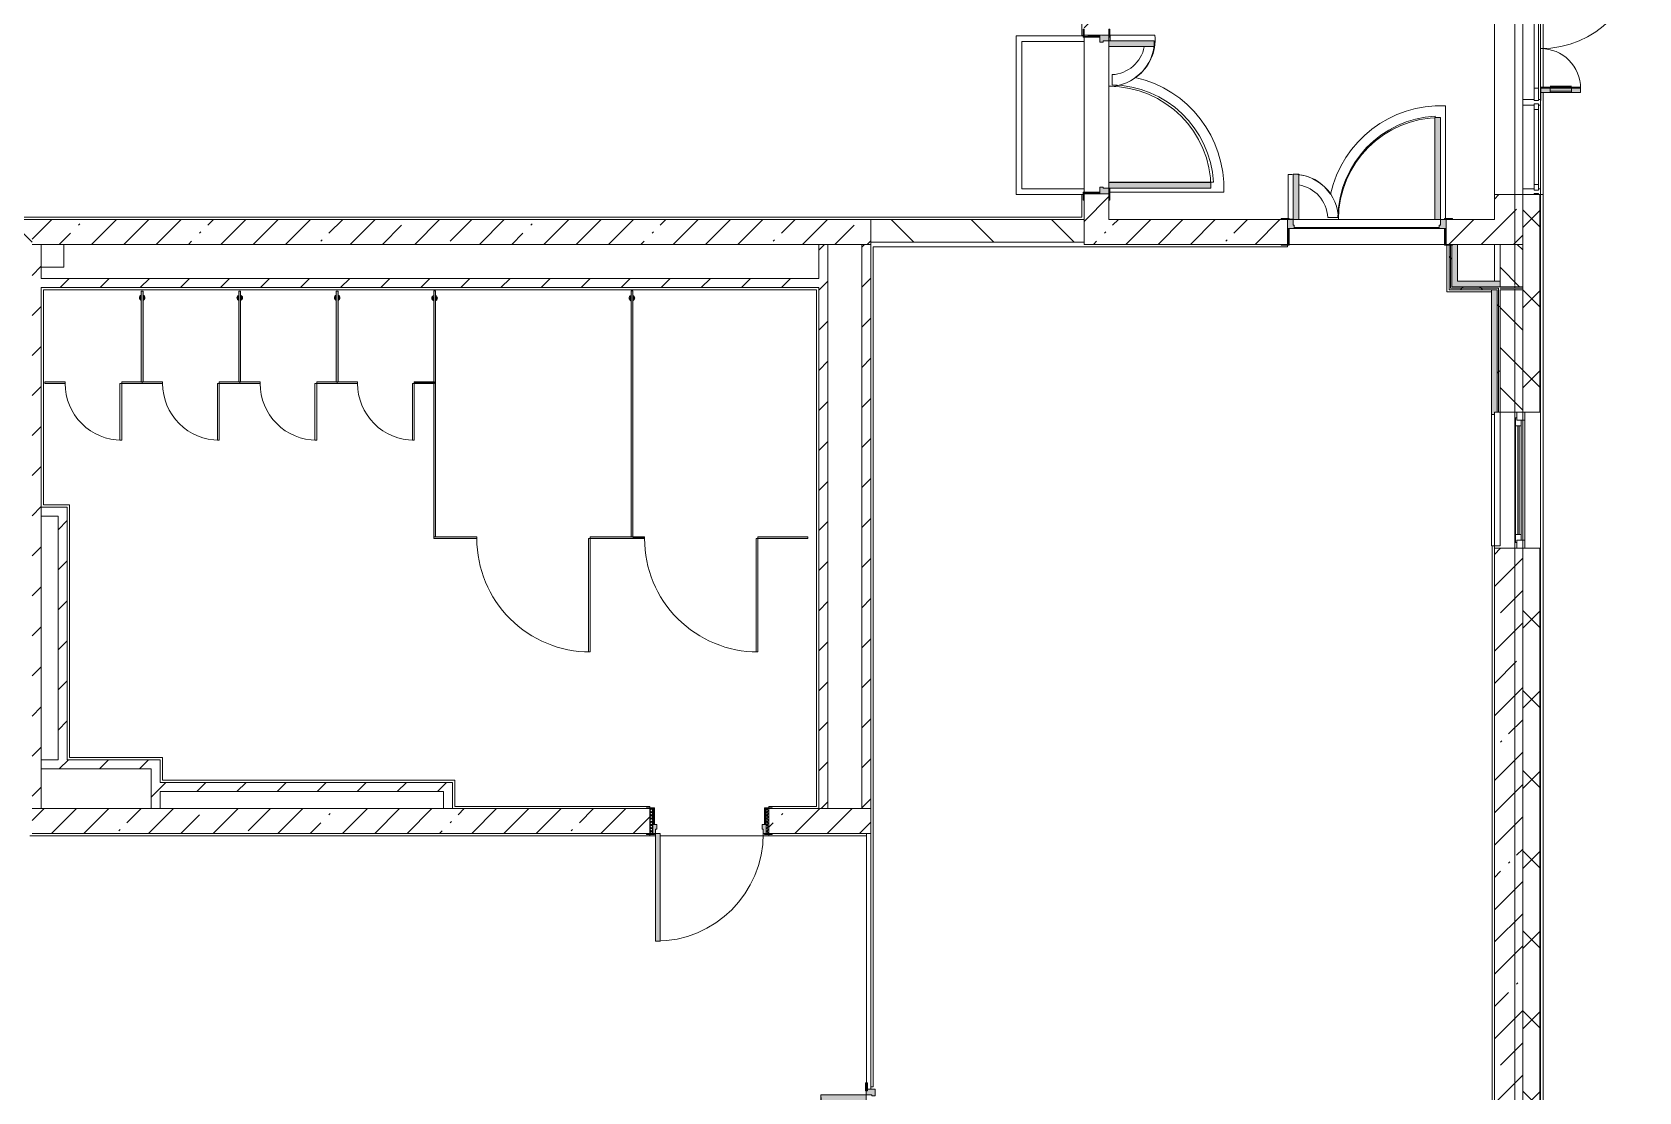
# Model space of a CAD drawing. Header units: millimetres. Extents: x 1311 to 195818, y -8553 to 29000.
# Drawn here: x 180738 to 194913, y 2900 to 12254 of the extents above; entities that cross this region are included whole.
import ezdxf

# ---------------------------------------------------------------- set-up
doc = ezdxf.new("R2010")
doc.units = ezdxf.units.MM
doc.linetypes.add('Осевая', pattern=[31.75, 6.35, -4.7625, 15.875, -4.7625])
for name, color, linetype, lineweight, true_color in [('A-DETL-GENF-4', 7, 'Continuous', 5, 0xaaaaaa), ('A-DETL-GENF-5', 7, 'Continuous', 5, 0xe2e2e2), ('A-DOOR-1', 7, 'Continuous', 5, 0xaaaaaa), ('A-DOOR-2', 7, 'Continuous', 5, 0xe2e2e2), ('A-DOOR-FRAM-1', 7, 'Continuous', 5, 0xe2e2e2), ('A-DOOR-FRAM-2', 7, 'Continuous', 5, 0xaaaaaa), ('A-FLOR-1', 7, 'Continuous', 5, 0xaaaaaa), ('A-GENM-1', 7, 'Continuous', 5, 0xe2ddcd), ('I-WALL-3', 7, 'Continuous', 9, 0xe7e7e7)]:
    doc.layers.add(name, color=color, linetype=linetype, lineweight=lineweight, true_color=true_color)
for name, color, linetype, lineweight in [('A-DOOR', 7, 'Continuous', 5), ('A-GENM', 7, 'Continuous', 5), ('A-GLAZ-2', 7, 'Continuous', 5), ('A-GLAZ-CWMG-2', 7, 'Continuous', 5), ('A-WALL', 7, 'Continuous', 9), ('A-WALL-3', 7, 'Continuous', 5), ('I-WALL-4', 7, 'Continuous', 5), ('Оси', 7, 'Continuous', 9), ('Оси-2', 7, 'Осевая', 9)]:
    doc.layers.add(name, color=color, linetype=linetype, lineweight=lineweight)
pattern_1 = [(45, (68808.4, 0), (-285.1231, 285.1231), []), (45, (69093.5, 0), (-285.1231, 285.1231), [504.031, -100.806, 16.764, -84.042])]
pattern_2 = [(45, (68808.4, 0), (-176.7767, 176.7767), [])]
pattern_3 = [(45, (68808.4, 0), (-530.33, 530.33), []), (135, (68808.4, 0), (-530.33, -530.33), [])]

# ---------------------------------------------------------------- blocks, each defined once
blk = doc.blocks.new('110_Дверь_СКБ_2Ст - Д-5_п_ Из игровой в коридор-32679362-1_11_1_птичка')
at = {"layer": 'A-DOOR-2'}
for points in [[(616, 110), (662, 110), (662, 1010), (612, 1010), (612, 110)], [(-638, 110), (-588, 110), (-591, 510), (-638, 506), (-638, 112)], [(712, -110), (712, 30), (698, 28), (698, -110)]]:
    blk.add_hatch(color=256, dxfattribs=at).paths.add_polyline_path(points)
h = blk.add_hatch(color=256, dxfattribs=at)
h.paths.add_polyline_path([(-672, 30), (-628, 30), (-628, 60), (-638, 60), (-638, 110), (-688, 110), (-688, 30)])
h.paths.add_polyline_path([(712, 30), (712, 110), (662, 109), (662, 60), (652, 60), (652, 30), (706, 30)])
at = {"layer": 'A-DOOR-FRAM-1'}
for points in [[(-681, 110), (-672, 112), (-672, 118), (-742, 118), (-742, 110), (-688, 110)], [(-672, -110), (-672, 30), (-688, 30), (-688, -110)], [(768, 110), (768, 118), (698, 118), (698, 110), (718, 110)], [(-688, -118), (-672, -118), (-672, -110), (-742, -110), (-742, -118)], [(718, -118), (768, -118), (763, -110), (698, -110), (698, -118), (712, -118)]]:
    blk.add_hatch(color=256, dxfattribs=at).paths.add_polyline_path(points)
at = {"layer": 'A-DOOR-1'}
for p, q in [((662, 1010), (612, 1010)), ((612, 1010), (612, 110)), ((662, 110), (662, 1010)), ((-638, 510), (-638, 110)), ((-588, 510), (-638, 510)), ((-588, 110), (-588, 510)), ((-638, 110), (-588, 110)), ((612, 110), (662, 110))]:
    blk.add_line(p, q, dxfattribs=at)
for centre, radius, start, end in [((662, 110), 900, 90, 180), ((-638, 110), 400, 360, 90)]:
    blk.add_arc(centre, radius, start, end, dxfattribs=at)
at = {"layer": 'A-DOOR-FRAM-2'}
for p, q in [((-672, 118), (-742, 118)), ((-742, 118), (-742, 110)), ((-742, 110), (-672, 110)), ((-638, 110), (-688, 110)), ((-688, 110), (-688, 30)), ((-688, 30), (-628, 30)), ((-672, 30), (-688, 30)), ((-688, 30), (-688, -110)), ((-672, 110), (-672, 118)), ((-672, -110), (-672, 30)), ((-638, 60), (-638, 110)), ((-628, 60), (-638, 60)), ((-628, 30), (-628, 60)), ((662, 60), (652, 60)), ((652, 60), (652, 30)), ((652, 30), (712, 30)), ((662, 110), (662, 60)), ((712, 110), (662, 110)), ((768, 118), (698, 118)), ((698, 118), (698, 110)), ((698, 110), (768, 110)), ((712, 30), (698, 30)), ((698, 30), (698, -110)), ((712, 30), (712, 110)), ((712, -110), (712, 30)), ((768, 110), (768, 118)), ((-672, -110), (-742, -110)), ((-742, -110), (-742, -118)), ((-742, -118), (-672, -118)), ((-688, -110), (-672, -110)), ((-672, -118), (-672, -110)), ((698, -110), (712, -110)), ((768, -110), (698, -110)), ((698, -110), (698, -118)), ((698, -118), (768, -118)), ((768, -118), (768, -110))]:
    blk.add_line(p, q, dxfattribs=at)
blk = doc.blocks.new('110_Дверь_СКБ_2Ст - Д-1_л_Лестничная клетка EIS60 2-V126-1_11_1_птичка')
at = {"layer": 'A-DOOR-2'}
for points in [[(662, 475), (662, 1010), (612, 1010), (612, 110), (662, 110), (662, 412)], [(-588, 120), (-588, 510), (-638, 510), (-638, 110), (-588, 110)], [(712, 30), (697, 30), (697, -110), (712, -110), (712, -52)]]:
    blk.add_hatch(color=256, dxfattribs=at).paths.add_polyline_path(points)
h = blk.add_hatch(color=256, dxfattribs=at)
h.paths.add_polyline_path([(712, 30), (712, 110), (662, 110), (662, 60), (652, 60), (652, 30), (697, 30)])
h.paths.add_polyline_path([(-628, 60), (-638, 60), (-638, 110), (-688, 110), (-682, 30), (-628, 30)])
at = {"layer": 'A-DOOR-FRAM-1'}
for points in [[(-673, 118), (-743, 118), (-743, 110), (-673, 113)], [(-673, 30), (-688, 30), (-682, -110), (-673, -110)], [(767, 117), (767, 118), (697, 117), (698, 110), (767, 110)], [(-673, -118), (-673, -110), (-743, -110), (-743, -118), (-682, -118)], [(767, -110), (697, -110), (697, -118), (767, -118)]]:
    blk.add_hatch(color=256, dxfattribs=at).paths.add_polyline_path(points)
at = {"layer": 'A-DOOR-1'}
for p, q in [((662, 1010), (612, 1010)), ((612, 1010), (612, 110)), ((662, 110), (662, 1010)), ((-638, 510), (-638, 110)), ((-588, 510), (-638, 510)), ((-588, 110), (-588, 510)), ((-638, 110), (-588, 110)), ((612, 110), (662, 110))]:
    blk.add_line(p, q, dxfattribs=at)
for centre, radius, start, end in [((662, 110), 900, 90, 180), ((-638, 110), 400, 360, 90)]:
    blk.add_arc(centre, radius, start, end, dxfattribs=at)
at = {"layer": 'A-DOOR-FRAM-2'}
for p, q in [((-673, 118), (-743, 118)), ((-743, 118), (-743, 110)), ((-743, 110), (-673, 110)), ((-638, 110), (-688, 110)), ((-688, 110), (-688, 30)), ((-688, 30), (-628, 30)), ((-673, 30), (-688, 30)), ((-688, 30), (-688, -110)), ((-673, 110), (-673, 118)), ((-673, -110), (-673, 30)), ((-638, 60), (-638, 110)), ((-628, 60), (-638, 60)), ((-628, 30), (-628, 60)), ((662, 60), (652, 60)), ((652, 60), (652, 30)), ((652, 30), (712, 30)), ((662, 110), (662, 60)), ((712, 110), (662, 110)), ((767, 118), (697, 118)), ((697, 118), (697, 110)), ((697, 110), (767, 110)), ((712, 30), (697, 30)), ((697, 30), (697, -110)), ((712, 30), (712, 110)), ((712, -110), (712, 30)), ((767, 110), (767, 118)), ((-673, -110), (-743, -110)), ((-743, -110), (-743, -118)), ((-743, -118), (-673, -118)), ((-688, -110), (-673, -110)), ((-673, -118), (-673, -110)), ((697, -110), (712, -110)), ((767, -110), (697, -110)), ((697, -110), (697, -118)), ((697, -118), (767, -118)), ((767, -118), (767, -110))]:
    blk.add_line(p, q, dxfattribs=at)
blk = doc.blocks.new('120_Окно_СКБ_1Ст - 120_Окно_СКБ_1Ст 1200х2500_h_ с форточкой 3-24161067-1_11_1_птичка')
at = {"layer": 'A-GLAZ-2'}
for p, q in [((-600, -127), (-600, -57)), ((-600, -57), (-530, -57)), ((600, -57), (-600, -57)), ((-530, -127), (-600, -127)), ((-600, -127), (-550, -127)), ((-530, -127), (-550, -127)), ((-550, -127), (-550, -137)), ((-550, -137), (550, -137)), ((550, -137), (-550, -137)), ((-530, -57), (-530, -127)), ((530, -87), (-530, -87)), ((-530, -87), (-530, -127)), ((-480, -137), (-480, -87)), ((-480, -107), (480, -107)), ((480, -117), (-480, -117)), ((480, -137), (480, -87)), ((530, -127), (530, -57)), ((530, -57), (600, -57)), ((530, -127), (530, -87)), ((600, -127), (530, -127)), ((550, -127), (530, -127)), ((550, -127), (600, -127)), ((550, -137), (550, -127)), ((600, -57), (600, -127))]:
    blk.add_line(p, q, dxfattribs=at)
blk = doc.blocks.new('PNS_Панель прямоугольная - Нр_Стекло - 40мм-24160822-1_11_1_птичка')
at = {"layer": 'A-GLAZ-2'}
for p, q in [((-380, 0), (-380, 40)), ((-380, 40), (-330, 40)), ((-330, 40), (330, 40)), ((-330, 40), (-330, 0)), ((380, 40), (330, 40)), ((330, 40), (330, 0)), ((380, 0), (380, 40)), ((-330, 0), (-380, 0)), ((-330, 0), (330, 0)), ((330, 0), (380, 0))]:
    blk.add_line(p, q, dxfattribs=at)
blk = doc.blocks.new('Прямоугольный импост - Импост структурный с накладкой - 160мм-23689442-1_11_1_птичка')
at = {"layer": 'A-GLAZ-CWMG-2'}
for p, q in [((125081, 11610), (125081, 10870)), ((125238, 11610), (125238, 10870))]:
    blk.add_line(p, q, dxfattribs=at)
blk = doc.blocks.new('Дверь_Витражная_СКБ_2Ст - ВН-6-31912847-1_11_1_птичка')
at = {"layer": 'A-DETL-GENF-5'}
for points in [[(-643, -39), (-643, -370), (-598, -370), (-598, -20), (-643, -20)], [(562, -20), (562, -884), (607, -884), (607, -20)], [(607, -17), (607, -20), (705, -17)]]:
    blk.add_hatch(color=256, dxfattribs=at).paths.add_polyline_path(points)
at = {"layer": 'A-DETL-GENF-4'}
for p, q in [((-607, -20), (-715, -20)), ((-715, -20), (-607, -20)), ((-598, -20), (-643, -20)), ((-643, -370), (-643, -20)), ((-598, -20), (-643, -20)), ((-643, -20), (-643, -370)), ((-643, -100), (-598, -100)), ((-633, -290), (-633, -100)), ((-598, -370), (-598, -20)), ((-598, -370), (-598, -20)), ((-589, -290), (-589, -100)), ((553, -804), (553, -100)), ((562, -20), (607, -20)), ((562, -884), (562, -20)), ((562, -20), (562, -884)), ((607, -20), (562, -20)), ((607, -100), (562, -100)), ((597, -804), (597, -100)), ((607, -884), (607, -20)), ((607, -884), (607, -20)), ((607, -20), (715, -20)), ((607, -20), (715, -20)), ((-643, -290), (-598, -290)), ((-643, -370), (-598, -370)), ((-643, -370), (-598, -370)), ((607, -804), (562, -804)), ((607, -884), (562, -884)), ((562, -884), (607, -884))]:
    blk.add_line(p, q, dxfattribs=at)
at = {"layer": 'A-DOOR-1'}
for p, q in [((-715, 40), (-607, 40)), ((-715, 0), (-715, 40)), ((-607, 40), (-607, 0)), ((607, 40), (715, 40)), ((607, 0), (607, 40)), ((715, 40), (715, 0)), ((-607, 0), (-715, 0)), ((-607, -370), (-607, -20)), ((715, 0), (607, 0)), ((607, -884), (607, -20))]:
    blk.add_line(p, q, dxfattribs=at)
for centre, radius, start, end in [((-607, -20), 350, 270, 0), ((607, -20), 864, 180, 270)]:
    blk.add_arc(centre, radius, start, end, dxfattribs=at)
blk = doc.blocks.new('Прямоугольный импост - Импост структурный с накладкой - 160мм-23689444-1_11_1_птичка')
at = {"layer": 'A-GLAZ-CWMG-2'}
for p, q in [((125081, 13070), (125081, 11660)), ((125238, 13070), (125238, 11660)), ((125181, 12972), (125181, 11758)), ((125221, 12972), (125221, 11758))]:
    blk.add_line(p, q, dxfattribs=at)
blk = doc.blocks.new('Прямоугольный импост - Импост структурный с накладкой - 160мм-22960522-1_11_1_птичка')
at = {"layer": 'A-GLAZ-CWMG-2'}
for p, q in [((-25, 0), (-25, 17)), ((-25, 17), (25, 17)), ((25, 17), (25, 0)), ((-25, -140), (-25, -40)), ((25, -140), (-25, -140)), ((25, -40), (25, -140))]:
    blk.add_line(p, q, dxfattribs=at)
blk = doc.blocks.new('Прямоугольный импост - Импост структурный с накладкой - 160мм-18691766-1_11_1_птичка')
at = {"layer": 'A-GLAZ-CWMG-2'}
for p, q in [((0, 17), (-50, 17)), ((-50, 17), (-50, 0)), ((-10, -40), (-10, 0)), ((-10, 0), (0, 0)), ((0, 0), (0, 17)), ((-50, -40), (-50, -140)), ((-50, -140), (0, -140)), ((0, -40), (-10, -40)), ((0, -140), (0, -40))]:
    blk.add_line(p, q, dxfattribs=at)
blk = doc.blocks.new('110_Дверь_СКБ_2Ст - Д-5_п__в составе перегородки _не входит в спец__-32680960-1_11_1_птичка')
at = {"layer": 'A-DOOR-2'}
for points in [[(-638, 0), (-588, 0), (-588, 901), (-638, 901), (-638, 40)], [(612, 0), (662, 0), (662, 401), (612, 401), (612, 40)]]:
    blk.add_hatch(color=256, dxfattribs=at).paths.add_polyline_path(points)
h = blk.add_hatch(color=256, dxfattribs=at)
h.paths.add_polyline_path([(-688, 0), (-688, -79), (-628, -79), (-628, -49), (-638, -49), (-638, 0)])
h.paths.add_polyline_path([(652, -79), (712, -79), (712, 0), (662, 0), (662, -49), (652, -49)])
at = {"layer": 'A-DOOR-FRAM-1'}
for points in [[(-743, 3), (-743, 0), (-672, 0), (-672, 8), (-743, 8)], [(698, 0), (768, 0), (768, 8), (698, 8)], [(-743, -9), (-688, -9), (-688, -1), (-743, -1)], [(712, -9), (768, -9), (768, -1), (712, -1)]]:
    blk.add_hatch(color=256, dxfattribs=at).paths.add_polyline_path(points)
at = {"layer": 'A-DOOR-1'}
for p, q in [((-638, 901), (-638, 0)), ((-588, 901), (-638, 901)), ((-588, 0), (-588, 901)), ((662, 401), (612, 401)), ((612, 401), (612, 0)), ((662, 0), (662, 401)), ((-638, 0), (-588, 0)), ((612, 0), (662, 0))]:
    blk.add_line(p, q, dxfattribs=at)
for centre, radius, start, end in [((-638, 0), 900, 0, 90), ((662, 0), 400, 90, 180)]:
    blk.add_arc(centre, radius, start, end, dxfattribs=at)
at = {"layer": 'A-DOOR-FRAM-2'}
for p, q in [((-672, 8), (-743, 8)), ((-743, 8), (-743, 0)), ((-743, 0), (-672, 0)), ((-638, 0), (-688, 0)), ((-688, 0), (-688, -79)), ((-672, 0), (-688, 0)), ((-688, 0), (-688, -1)), ((-672, 0), (-672, 8)), ((-672, -1), (-672, 0)), ((-638, -49), (-638, 0)), ((662, 0), (662, -49)), ((712, 0), (662, 0)), ((768, 8), (698, 8)), ((698, 8), (698, 0)), ((712, 0), (698, 0)), ((698, 0), (698, -1)), ((698, 0), (768, 0)), ((712, -79), (712, 0)), ((712, -1), (712, 0)), ((768, 0), (768, 8)), ((-672, -1), (-743, -1)), ((-743, -1), (-743, -9)), ((-743, -9), (-672, -9)), ((-688, -79), (-628, -79)), ((-688, -1), (-672, -1)), ((-672, -9), (-672, -1)), ((-628, -49), (-638, -49)), ((-628, -79), (-628, -49)), ((662, -49), (652, -49)), ((652, -49), (652, -79)), ((652, -79), (712, -79)), ((698, -1), (712, -1)), ((768, -1), (698, -1)), ((698, -1), (698, -9)), ((698, -9), (768, -9)), ((768, -9), (768, -1))]:
    blk.add_line(p, q, dxfattribs=at)
blk = doc.blocks.new('110_Дверь_СКБ_1Ст_Внутренняя1 - Д-7а_л__950x2100h_Туалет-V188-1_11_1_птичка')
at = {"layer": 'A-DOOR-1'}
h = blk.add_hatch(dxfattribs=at)
h.set_pattern_fill('FP_127', color=256, style=0, pattern_type=2)
h.set_pattern_definition([(135, (1776.41, 174.685), (-14.14214, -14.14214), []), (225, (1776.41, 174.685), (14.14214, -14.14214), [])])
h.paths.add_polyline_path([(537.5, 110), (512.5, 110), (512.5, -110), (537.5, -110)])
at = {"layer": 'A-DOOR-2'}
h = blk.add_hatch(color=256, dxfattribs=at)
h.paths.add_polyline_path([(487.5, 110), (487.5, 70), (477.5, 70), (477.5, 30), (512.5, 30), (512.5, 110), (497.5, 110)])
h.paths.add_polyline_path([(-472.5, 110), (-487.5, 110), (-483, 30), (-452.5, 30.3), (-452.5, 70), (-462.5, 70), (-462.5, 110)])
at = {"layer": 'A-DOOR-FRAM-1'}
for points in [[(447.5, 1060), (447.5, 110), (487.5, 112), (487.5, 1060)], [(-512.5, 118), (-542.5, 118), (-542.5, 110), (-472.5, 110), (-472.5, 118), (-492.5, 118)], [(-483, 30), (-487.5, 30), (-487.5, -110), (-472.5, -110), (-472.5, 30)], [(567.5, 118), (497.5, 118), (497.5, 110), (567.5, 110)], [(497.5, 30), (497.5, -110), (512.5, -110), (512.5, 30)], [(-472.5, -110), (-542.5, -110), (-542.5, -118), (-472.5, -118)], [(567.5, -110), (497.5, -110), (497.5, -118), (567.5, -118)]]:
    blk.add_hatch(color=256, dxfattribs=at).paths.add_polyline_path(points)
at = {"layer": 'A-DOOR-FRAM-2'}
h = blk.add_hatch(dxfattribs=at)
h.set_pattern_fill('FP_128', color=256, style=0, pattern_type=2)
h.set_pattern_definition([(45, (-346.384, 174.685), (-14.1421, 14.1421), []), (135, (-346.384, 174.685), (-14.1421, -14.1421), [])])
h.paths.add_polyline_path([(-512.5, 110), (-512.5, -110), (-487.5, -110), (-487.5, 110)])
at = {"layer": 'A-DOOR-1'}
for p, q in [((487.5, 1060), (447.5, 1060)), ((447.5, 1060), (447.5, 110)), ((487.5, 110), (487.5, 1060)), ((447.5, 110), (487.5, 110))]:
    blk.add_line(p, q, dxfattribs=at)
blk.add_arc((487.5, 110), 950, 90, 180, dxfattribs=at)
at = {"layer": 'A-DOOR-FRAM-2'}
for p, q in [((-472.5, 118), (-542.5, 118)), ((-542.5, 118), (-542.5, 110)), ((-542.5, 110), (-472.5, 110)), ((-487.5, 110), (-512.5, 110)), ((-512.5, 110), (-512.5, -110)), ((-462.5, 110), (-487.5, 110)), ((-487.5, 110), (-487.5, 30)), ((-487.5, -110), (-487.5, 110)), ((-472.5, 110), (-487.5, 110)), ((-487.5, 110), (-487.5, 109)), ((-487.5, 109), (-472.5, 109)), ((-487.5, 30), (-452.5, 30)), ((-472.5, 30), (-487.5, 30)), ((-487.5, 30), (-487.5, -110)), ((-472.5, 110), (-472.5, 118)), ((-472.5, 109), (-472.5, 110)), ((-472.5, -110), (-472.5, 30)), ((-462.5, 70), (-462.5, 110)), ((-452.5, 70), (-462.5, 70)), ((-452.5, 30), (-452.5, 70)), ((487.5, 70), (477.5, 70)), ((477.5, 70), (477.5, 30)), ((477.5, 30), (512.5, 30)), ((487.5, 110), (487.5, 70)), ((512.5, 110), (487.5, 110)), ((567.5, 118), (497.5, 118)), ((497.5, 118), (497.5, 110)), ((512.5, 110), (497.5, 110)), ((497.5, 110), (497.5, 109)), ((497.5, 110), (567.5, 110)), ((497.5, 109), (512.5, 109)), ((512.5, 30), (497.5, 30)), ((497.5, 30), (497.5, -110)), ((512.5, 30), (512.5, 110)), ((537.5, 110), (512.5, 110)), ((512.5, 110), (512.5, -110)), ((512.5, 109), (512.5, 110)), ((512.5, -110), (512.5, 30)), ((537.5, -110), (537.5, 110)), ((567.5, 110), (567.5, 118)), ((-472.5, -110), (-542.5, -110)), ((-542.5, -110), (-542.5, -118)), ((-542.5, -118), (-472.5, -118)), ((-512.5, -110), (-487.5, -110)), ((-487.5, -110), (-472.5, -110)), ((-472.5, -118), (-472.5, -110)), ((497.5, -110), (512.5, -110)), ((567.5, -110), (497.5, -110)), ((497.5, -110), (497.5, -118)), ((497.5, -118), (567.5, -118)), ((512.5, -110), (537.5, -110)), ((567.5, -118), (567.5, -110))]:
    blk.add_line(p, q, dxfattribs=at)
blk = doc.blocks.new('131_Сантехническая перегородка_Дверь 5 - СД-1-30835617-1_11_1_птичка')
at = {"layer": 'A-GENM-1'}
for points in [[(250, 8), (70, 8), (70, -8), (250, -8)], [(839, 8), (750, 8), (750, -8), (930, -8), (930, 8)]]:
    blk.add_hatch(color=256, dxfattribs=at).paths.add_polyline_path(points)
at = {"layer": 'A-DOOR'}
for p, q in [((266, 508), (250, 508)), ((250, 8), (250, 508)), ((266, 8), (266, 508)), ((266, 8), (250, 8))]:
    blk.add_line(p, q, dxfattribs=at)
blk.add_arc((250, 8), 500, 360, 90, dxfattribs=at)
at = {"layer": 'A-GENM'}
for p, q in [((250, 8), (70, 8)), ((70, 8), (70, -8)), ((250, -8), (250, 8)), ((930, 8), (750, 8)), ((750, 8), (750, -8)), ((930, -8), (930, 8)), ((70, -8), (250, -8)), ((750, -8), (930, -8))]:
    blk.add_line(p, q, dxfattribs=at)
blk = doc.blocks.new('131_Сантехническая перегородка_Дверь 5 - СД-1-V189-1_11_1_птичка')
at = {"layer": 'A-GENM-1'}
for points in [[(250, 8), (78, 8), (78, -8), (250, -8)], [(922, 8), (750, 8), (750, -8), (930, -8), (930, 8)]]:
    blk.add_hatch(color=256, dxfattribs=at).paths.add_polyline_path(points)
at = {"layer": 'A-DOOR'}
for p, q in [((266, 508), (250, 508)), ((250, 8), (250, 508)), ((266, 8), (266, 508)), ((266, 8), (250, 8))]:
    blk.add_line(p, q, dxfattribs=at)
blk.add_arc((250, 8), 500, 360, 90, dxfattribs=at)
at = {"layer": 'A-GENM'}
for p, q in [((250, 8), (70, 8)), ((70, 8), (70, -8)), ((250, -8), (250, 8)), ((930, 8), (750, 8)), ((750, 8), (750, -8)), ((930, -8), (930, 8)), ((70, -8), (250, -8)), ((750, -8), (930, -8))]:
    blk.add_line(p, q, dxfattribs=at)
blk = doc.blocks.new('131_Сантехническая перегородка 6 - СП-1-30839354-1_11_1_птичка')
at = {"layer": 'A-GENM-1'}
blk.add_hatch(color=256, dxfattribs=at).paths.add_polyline_path([(800, 8), (0, 8), (0, -8), (800, -8)])
at = {"layer": 'A-GENM'}
for p, q in [((800, 8), (0, 8)), ((0, 8), (0, -8)), ((800, -8), (800, 8)), ((0, -8), (800, -8))]:
    blk.add_line(p, q, dxfattribs=at)
at = {"layer": 'A-GENM', "flags": 128}
for points in [[(71, 8), (71, 9), (71, 9), (70, 9), (70, 10), (70, 10), (69, 11), (69, 11), (68, 12), (68, 12), (67, 12), (67, 13), (66, 13), (66, 13), (65, 14), (65, 14), (64, 14), (64, 14), (63, 14), (62, 15), (62, 15), (61, 15), (61, 15), (60, 15), (59, 15), (59, 15), (58, 15), (58, 15), (57, 15), (56, 15), (56, 15), (55, 15), (55, 15), (54, 14), (54, 14), (53, 14), (52, 14), (52, 13), (51, 13), (51, 13), (50, 13), (50, 12), (49, 12), (49, 11), (48, 11), (48, 11), (48, 10), (47, 10), (47, 9), (46, 9), (46, 8), (46, 8)], [(46, -8), (46, -9), (47, -9), (47, -9), (47, -10), (48, -10), (48, -11), (49, -11), (49, -12), (50, -12), (50, -12), (51, -13), (51, -13), (52, -13), (52, -14), (53, -14), (53, -14), (54, -14), (54, -14), (55, -15), (56, -15), (56, -15), (57, -15), (57, -15), (58, -15), (59, -15), (59, -15), (60, -15), (60, -15), (61, -15), (62, -15), (62, -15), (63, -15), (63, -14), (64, -14), (64, -14), (65, -14), (66, -13), (66, -13), (67, -13), (67, -13), (68, -12), (68, -12), (69, -11), (69, -11), (69, -11), (70, -10), (70, -10), (71, -9), (71, -9), (71, -8), (71, -8)]]:
    blk.add_lwpolyline(points, dxfattribs=at)
at = {"layer": 'A-GENM'}
for radius, start, end in [(24.6, 19.9113, 160.0887), (17.6, 45, 135), (17.6, 45, 135), (15.1, 45, 135), (24.6, 199.9113, 340.0887), (17.6, 225, 315), (17.6, 225, 315), (15.1, 225, 315)]:
    blk.add_arc((59, 0), radius, start, end, dxfattribs=at)
blk = doc.blocks.new('131_Сантехническая перегородка 7 - СП-1-30858579-1_11_1_птичка')
at = {"layer": 'A-GENM-1'}
blk.add_hatch(color=256, dxfattribs=at).paths.add_polyline_path([(2166, 8), (-4, 8), (-4, -8), (2166, -8)])
at = {"layer": 'A-GENM'}
for p, q in [((2166, 8), (-4, 8)), ((-4, 8), (-4, -8)), ((2166, -8), (2166, 8)), ((-4, -8), (2166, -8))]:
    blk.add_line(p, q, dxfattribs=at)
at = {"layer": 'A-GENM', "flags": 128}
for points in [[(71, 8), (71, 9), (71, 9), (70, 9), (70, 10), (70, 10), (69, 11), (69, 11), (68, 12), (68, 12), (67, 12), (67, 13), (66, 13), (66, 13), (65, 14), (65, 14), (64, 14), (64, 14), (63, 14), (62, 15), (62, 15), (61, 15), (61, 15), (60, 15), (59, 15), (59, 15), (58, 15), (58, 15), (57, 15), (56, 15), (56, 15), (55, 15), (55, 15), (54, 14), (54, 14), (53, 14), (52, 14), (52, 13), (51, 13), (51, 13), (50, 13), (50, 12), (49, 12), (49, 11), (48, 11), (48, 11), (48, 10), (47, 10), (47, 9), (46, 9), (46, 8), (46, 8)], [(46, -8), (46, -9), (47, -9), (47, -9), (47, -10), (48, -10), (48, -11), (49, -11), (49, -12), (50, -12), (50, -12), (51, -13), (51, -13), (52, -13), (52, -14), (53, -14), (53, -14), (54, -14), (54, -14), (55, -15), (56, -15), (56, -15), (57, -15), (57, -15), (58, -15), (59, -15), (59, -15), (60, -15), (60, -15), (61, -15), (62, -15), (62, -15), (63, -15), (63, -14), (64, -14), (64, -14), (65, -14), (66, -13), (66, -13), (67, -13), (67, -13), (68, -12), (68, -12), (69, -11), (69, -11), (69, -11), (70, -10), (70, -10), (71, -9), (71, -9), (71, -8), (71, -8)]]:
    blk.add_lwpolyline(points, dxfattribs=at)
at = {"layer": 'A-GENM'}
for radius, start, end in [(24.6, 19.9113, 160.0887), (17.6, 45, 135), (17.6, 45, 135), (15.1, 45, 135), (24.6, 199.9113, 340.0887), (17.6, 225, 315), (17.6, 225, 315), (15.1, 225, 315)]:
    blk.add_arc((59, 0), radius, start, end, dxfattribs=at)
blk = doc.blocks.new('131_Сантехническая перегородка_Дверь МГН - СД-1-30883454-1_11_1_птичка')
at = {"layer": 'A-GENM-1'}
for points in [[(10, 8), (-370, 8), (-367, -8), (10, -8)], [(1390, 8), (1010, 8), (1010, -8), (1390, -8)]]:
    blk.add_hatch(color=256, dxfattribs=at).paths.add_polyline_path(points)
at = {"layer": 'A-DOOR'}
for p, q in [((10, 1008), (26, 1008)), ((10, 8), (10, 1008)), ((26, 8), (26, 1008)), ((10, 8), (26, 8))]:
    blk.add_line(p, q, dxfattribs=at)
blk.add_arc((10, 8), 1000, 360, 90, dxfattribs=at)
at = {"layer": 'A-GENM'}
for p, q in [((10, 8), (-370, 8)), ((-370, 8), (-370, -8)), ((10, -8), (10, 8)), ((1390, 8), (1010, 8)), ((1010, 8), (1010, -8)), ((1390, -8), (1390, 8)), ((-370, -8), (10, -8)), ((1010, -8), (1390, -8))]:
    blk.add_line(p, q, dxfattribs=at)
blk = doc.blocks.new('131_Сантехническая перегородка_Дверь МГН 2 - СД-1-30897608-1_11_1_птичка')
at = {"layer": 'A-GENM-1'}
for points in [[(-270, 8), (-430, 8), (-430, -8), (10, -8), (10, 8)], [(1010, 8), (1010, -8), (1110, -8), (1110, 8)]]:
    blk.add_hatch(color=256, dxfattribs=at).paths.add_polyline_path(points)
at = {"layer": 'A-DOOR'}
for p, q in [((10, 1008), (26, 1008)), ((10, 8), (10, 1008)), ((26, 8), (26, 1008)), ((10, 8), (26, 8))]:
    blk.add_line(p, q, dxfattribs=at)
blk.add_arc((10, 8), 1000, 360, 90, dxfattribs=at)
at = {"layer": 'A-GENM'}
for p, q in [((10, 8), (-430, 8)), ((-430, 8), (-430, -8)), ((10, -8), (10, 8)), ((1110, 8), (1010, 8)), ((1010, 8), (1010, -8)), ((1110, -8), (1110, 8)), ((-430, -8), (10, -8)), ((1010, -8), (1110, -8))]:
    blk.add_line(p, q, dxfattribs=at)

msp = doc.modelspace()

# ---------------------------------------------------------------- hatches: boundary and pattern name
at = {"layer": 'A-WALL-3'}
h = msp.add_hatch(dxfattribs=at)
h.set_pattern_fill('FP_120', color=256, style=0, pattern_type=2)
h.set_pattern_definition([(45, (68808.4, 0), (-353.5534, 353.5534), []), (135, (68808.4, 0), (-353.5534, -353.5534), [])])
h.paths.add_polyline_path([(194038.4, -250), (194038.4, 7700), (193888.4, 7700), (193888.4, -250), (193998.4, -250)])
h.paths.add_polyline_path([(194036.7, 8900), (194038.4, 8900), (194038.4, 10820), (193888.4, 10820), (193888.4, 8900), (193998.4, 8900)])
h.paths.add_polyline_path([(193888.4, 13120), (194038.4, 13120), (194038.4, 13670), (193888.4, 13670), (193888.4, 13293.6)])
h.paths.add_polyline_path([(193888.4, 15220), (194038.4, 15220), (194038.4, 21550), (193888.4, 21550), (193888.4, 15593.2)])
h = msp.add_hatch(dxfattribs=at)
h.set_pattern_fill('FP_102', color=256, style=0, pattern_type=2)
h.set_pattern_definition([(135, (68808.4, 0), (-176.7767, -176.7767), [])])
h.paths.add_polyline_path([(193688.4, 8900), (193888.4, 8900), (193888.4, 9980), (193688.4, 9980), (193688.4, 9507.2)])
h.paths.add_polyline_path([(193888.4, 10005), (193888.4, 10380), (193688.4, 10380), (193688.4, 10005), (193789.7, 10005)])
at = {"layer": 'I-WALL-3'}
for points in [[(193263.4, 10005), (193313.4, 10005), (193313.4, 10380), (193268.4, 10380), (193263.4, 10360)], [(193613.4, 10005), (193688.4, 10005), (193685.3, 10055), (193313.4, 10055), (193313.4, 10005), (193325.6, 10005)], [(193638.4, 8879.5), (193638.4, 8900), (193663.4, 8900), (193663.4, 9980), (193613.4, 9980), (193618.4, 8879.5)]]:
    msp.add_hatch(color=256, dxfattribs=at).paths.add_polyline_path(points)
at = {"layer": 'I-WALL-4'}
h = msp.add_hatch(dxfattribs=at)
h.set_pattern_fill('FP_101', color=256, style=0, pattern_type=2)
h.set_pattern_definition(pattern_1)
h.paths.add_polyline_path([(193888.4, 10600), (193888.4, 10820), (193638.4, 10820), (193638.4, 10600), (193688.4, 10600)])
h.paths.add_polyline_path([(193888.4, 13120), (193888.4, 13670), (193638.4, 13670), (193638.4, 13120)])
h.paths.add_polyline_path([(193638.4, 15220), (193888.4, 15220), (193888.4, 21400), (193638.4, 21400), (193638.4, 15550)])
h = msp.add_hatch(dxfattribs=at)
h.set_pattern_fill('FP_101', color=256, style=0, pattern_type=2)
h.set_pattern_definition(pattern_1)
h.paths.add_polyline_path([(190238.4, 10380), (190238.4, 10825), (190018.4, 10825), (190018.4, 10380)])
h.paths.add_polyline_path([(190188.4, 12225), (190238.4, 12225), (190238.4, 13400), (190018.4, 13400), (190018.4, 12225), (190158.4, 12225)])
h.paths.add_polyline_path([(190030.4, 13900), (190238.4, 13900), (190238.4, 18600), (190018.4, 18600), (190018.4, 13900)])
h = msp.add_hatch(dxfattribs=at)
h.set_pattern_fill('FP_119', color=256, style=0, pattern_type=2)
h.set_pattern_definition([(135, (68808.4, 0), (-353.5534, -353.5534), [])])
h.paths.add_polyline_path([(190018.4, 10400), (190018.4, 10600), (188138.4, 10600), (188138.4, 10400), (189612.4, 10400)])
h.paths.add_polyline_path([(177938.4, 10400), (179038.4, 10400), (179035.4, 10600), (177913.4, 10600), (177913.4, 10400), (177937.1, 10400)])
h.paths.add_polyline_path([(176158.4, 10400), (176513.4, 10400), (176513.4, 10600), (176158.4, 10600)])
h.paths.add_polyline_path([(180329.5, 10400), (180738.4, 10400), (180738.4, 10600), (179988.4, 10600), (179993.3, 10400), (180038.4, 10400)])
h = msp.add_hatch(dxfattribs=at)
h.set_pattern_fill('FP_101', color=256, style=0, pattern_type=2)
h.set_pattern_definition(pattern_1)
h.paths.add_polyline_path([(180738.4, 10380), (188138.4, 10380), (188138.4, 10600), (180738.4, 10600), (180738.4, 10400)])
h = msp.add_hatch(dxfattribs=at)
h.set_pattern_fill('FP_101', color=256, style=0, pattern_type=2)
h.set_pattern_definition(pattern_1)
h.paths.add_polyline_path([(190238.4, 10380), (191813.4, 10380), (191813.4, 10600), (190238.4, 10600), (190238.4, 10419.1)])
h.paths.add_polyline_path([(193888.4, 10380), (193888.4, 10600), (193213.4, 10600), (193218.4, 10380), (193789.7, 10380)])
h = msp.add_hatch(dxfattribs=at)
h.set_pattern_fill('FP_118', color=256, style=0, pattern_type=2)
h.set_pattern_definition(pattern_2)
h.paths.add_polyline_path([(180818.4, 5400), (180818.4, 10380), (180738.4, 10380), (180738.4, 5400)])
h = msp.add_hatch(dxfattribs=at)
h.set_pattern_fill('FP_118', color=256, style=0, pattern_type=2)
h.set_pattern_definition(pattern_2)
h.paths.add_polyline_path([(187758.4, 5400), (187758.4, 10380), (187678.4, 10380), (187678.4, 5400)])
h = msp.add_hatch(dxfattribs=at)
h.set_pattern_fill('FP_118', color=256, style=0, pattern_type=2)
h.set_pattern_definition(pattern_2)
h.paths.add_polyline_path([(188098.4, 5400), (188138.4, 5400), (188138.4, 10380), (188058.4, 10380), (188058.4, 5400)])
h = msp.add_hatch(dxfattribs=at)
h.set_pattern_fill('FP_212', color=256, style=0, pattern_type=2)
h.set_pattern_definition(pattern_3)
h.paths.add_polyline_path([(193238.4, 9980), (193250.9, 9980), (193250.9, 10372), (193238.4, 10372), (193238.4, 10055)])
h = msp.add_hatch(dxfattribs=at)
h.set_pattern_fill('FP_212', color=256, style=0, pattern_type=2)
h.set_pattern_definition(pattern_3)
h.paths.add_polyline_path([(193250.9, 9992.5), (193263.4, 9992.5), (193263.4, 10372), (193250.9, 10372), (193250.9, 10055)])
h = msp.add_hatch(dxfattribs=at)
h.set_pattern_fill('FP_118', color=256, style=0, pattern_type=2)
h.set_pattern_definition(pattern_2)
h.paths.add_polyline_path([(183114.4, 10000), (187678.4, 10000), (187678.4, 10080), (180818.4, 10080), (180818.4, 10000), (181257.8, 10000)])
h = msp.add_hatch(dxfattribs=at)
h.set_pattern_fill('FP_212', color=256, style=0, pattern_type=2)
h.set_pattern_definition(pattern_3)
h.paths.add_polyline_path([(193638.4, 9980), (193675.9, 9980), (193675.9, 9992.5), (193250.9, 9992.5), (193250.9, 9980), (193636.1, 9980)])
h.paths.add_polyline_path([(193888.4, 9980), (193888.4, 9992.5), (193688.4, 9992.5), (193688.4, 9980), (193789.7, 9980)])
h = msp.add_hatch(dxfattribs=at)
h.set_pattern_fill('FP_212', color=256, style=0, pattern_type=2)
h.set_pattern_definition(pattern_3)
h.paths.add_polyline_path([(193789.7, 9992.5), (193888.4, 9992.5), (193888.4, 10005), (193263.4, 10005), (193263.4, 9992.5), (193688.5, 9992.5)])
h = msp.add_hatch(dxfattribs=at)
h.set_pattern_fill('FP_212', color=256, style=0, pattern_type=2)
h.set_pattern_definition(pattern_3)
h.paths.add_polyline_path([(193675.9, 8900), (193675.9, 9980), (193663.4, 9980), (193663.4, 8900)])
h = msp.add_hatch(dxfattribs=at)
h.set_pattern_fill('FP_212', color=256, style=0, pattern_type=2)
h.set_pattern_definition(pattern_3)
h.paths.add_polyline_path([(193675.9, 8900), (193688.4, 8900), (193688.4, 9992.5), (193675.9, 9992.5), (193675.9, 9620.2)])
h = msp.add_hatch(dxfattribs=at)
h.set_pattern_fill('FP_118', color=256, style=0, pattern_type=2)
h.set_pattern_definition(pattern_2)
h.paths.add_polyline_path([(181048.4, 5830), (181048.4, 7980), (180968.4, 7980), (180968.4, 5830)])
h = msp.add_hatch(dxfattribs=at)
h.set_pattern_fill('FP_101', color=256, style=0, pattern_type=2)
h.set_pattern_definition(pattern_1)
h.paths.add_polyline_path([(193638.4, -100), (193888.4, -100), (193888.4, 7700), (193638.4, 7700), (193638.4, 70.9)])
h = msp.add_hatch(dxfattribs=at)
h.set_pattern_fill('FP_118', color=256, style=0, pattern_type=2)
h.set_pattern_definition(pattern_2)
h.paths.add_polyline_path([(179058.4, 6620), (179088.4, 6620), (179088.4, 6700), (178558.4, 6700), (178558.4, 6620), (179038.4, 6620)])
h.paths.add_polyline_path([(180738.4, 6620), (180738.4, 6700), (180038.4, 6700), (180038.4, 6620), (180718.4, 6620)])
h = msp.add_hatch(dxfattribs=at)
h.set_pattern_fill('FP_118', color=256, style=0, pattern_type=2)
h.set_pattern_definition(pattern_2)
h.paths.add_polyline_path([(181788.4, 5750), (181788.4, 5830), (180818.4, 5830), (180818.4, 5750), (181257.8, 5750)])
h = msp.add_hatch(dxfattribs=at)
h.set_pattern_fill('FP_118', color=256, style=0, pattern_type=2)
h.set_pattern_definition(pattern_2)
h.paths.add_polyline_path([(181788.4, 5400), (181868.4, 5400), (181868.4, 5830), (181788.4, 5830), (181788.4, 5650)])
h = msp.add_hatch(dxfattribs=at)
h.set_pattern_fill('FP_118', color=256, style=0, pattern_type=2)
h.set_pattern_definition(pattern_2)
h.paths.add_polyline_path([(181888.4, 5550), (184368.4, 5550), (184368.4, 5630), (181868.4, 5630), (181868.4, 5550)])
h = msp.add_hatch(dxfattribs=at)
h.set_pattern_fill('FP_118', color=256, style=0, pattern_type=2)
h.set_pattern_definition(pattern_2)
h.paths.add_polyline_path([(184368.4, 5400), (184448.4, 5400), (184448.4, 5630), (184368.4, 5630), (184368.4, 5420)])
h = msp.add_hatch(dxfattribs=at)
h.set_pattern_fill('FP_101', color=256, style=0, pattern_type=2)
h.set_pattern_definition(pattern_1)
h.paths.add_polyline_path([(186188.4, 5180), (186188.4, 5400), (180738.4, 5400), (180738.4, 5180), (186158.4, 5180)])
h.paths.add_polyline_path([(187658.4, 5180), (188138.4, 5180), (188138.4, 5400), (187238.4, 5400), (187238.4, 5180), (187309.5, 5180)])

# ---------------------------------------------------------------- linework, layer by layer
at = {"layer": 'A-FLOR-1'}
for p, q in [((189998.4, 12225), (189998.4, 12430)), ((189418.4, 12220), (189418.4, 10821.3)), ((190010.4, 12220), (189418.4, 12220)), ((190010.4, 12225), (189998.4, 12225)), ((190018.4, 12170), (190018.4, 12210)), ((190643.3, 12227.4), (190248.9, 12227.4)), ((190248.9, 12227.4), (190248.9, 12175)), ((189468.4, 10871.3), (189468.4, 12170)), ((189468.4, 12170), (190018.4, 12170)), ((190265.9, 11878.7), (190265.9, 11788.3)), ((193117.2, 11513.1), (193117.2, 11500)), ((193207.2, 10608), (193207.2, 11603.8)), ((191160.4, 10929.8), (190245.9, 10929.8)), ((191819.5, 10996), (191819.5, 10608)), ((189418.4, 10821.3), (190010.4, 10821.3)), ((190018.4, 10871.3), (189468.4, 10871.3)), ((189998.4, 10620), (189998.4, 10821.3)), ((190018.4, 10840), (190018.4, 10871.3)), ((190245.9, 10875), (190245.9, 10840)), ((190246.4, 10839.8), (191251.1, 10839.8)), ((179988.4, 10620), (189998.4, 10620)), ((191828.4, 10601.5), (191863.4, 10601.5)), ((191873.4, 10530), (193153.4, 10530)), ((193153.4, 10520), (191873.4, 10520)), ((192168.2, 10618.5), (192258.7, 10618.5)), ((193117.2, 10598.5), (193163.4, 10598.5)), ((181018.4, 10380), (181018.4, 10180)), ((191813.4, 10360), (188158.4, 10360)), ((188158.4, 10360), (188158.4, 2945)), ((191813.4, 10372), (191813.4, 10360)), ((193218.4, 9960), (193218.4, 10372)), ((181018.4, 10180), (180818.4, 10180)), ((187658.4, 9980), (180838.4, 9980)), ((180838.4, 9980), (180838.4, 8080)), ((187658.4, 5420), (187658.4, 9980)), ((193613.9, 9960), (193218.4, 9960)), ((180838.4, 8080), (181068.4, 8080)), ((181068.4, 8080), (181068.4, 5850)), ((193618.4, 170), (193618.4, 7721)), ((181068.4, 5850), (181888.4, 5850)), ((181888.4, 5850), (181888.4, 5650)), ((181888.4, 5650), (184468.4, 5650)), ((184468.4, 5650), (184468.4, 5420)), ((184468.4, 5420), (186188.4, 5420)), ((186188.4, 5420), (186188.4, 5408)), ((187238.4, 5408), (187238.4, 5420)), ((187238.4, 5420), (187658.4, 5420)), ((186238.4, 5160), (180718.4, 5160)), ((186188.4, 5172), (186188.4, 5160)), ((188098.4, 5160), (186278.4, 5160)), ((187238.4, 5160), (187238.4, 5172)), ((188158.4, 2945), (188138, 2945))]:
    msp.add_line(p, q, dxfattribs=at)
for centre, radius, start, end in [((190251.9, 12182.4), 394, 303.62195, 6.55825), ((190251.9, 12182.4), 304, 272.63955, 349.07682), ((190251.9, 10878.4), 910, 3.23752, 89.11849), ((190251.9, 10878.4), 1000, 357.78741, 77.3989), ((193168.5, 10604.5), 1000, 87.78741, 167.3989), ((193168.5, 10604.5), 910, 93.23752, 179.11849), ((191864.5, 10604.5), 394, 90.17146, 96.55825), ((191864.5, 10604.5), 394, 33.62195, 82.54393), ((191864.5, 10604.5), 304, 2.63955, 80.73873)]:
    msp.add_arc(centre, radius, start, end, dxfattribs=at)
at = {"layer": 'A-WALL'}
for p, q in [((193888.4, 10820), (193888.4, 10600)), ((194038.4, 8900), (194038.4, 10820)), ((194041.4, 8900), (194041.4, 10820)), ((188138.4, 10400), (188138.4, 10600)), ((190018.4, 10400), (190018.4, 10600)), ((193250.9, 9992.5), (193250.9, 10372)), ((193263.4, 10005), (193263.4, 10372)), ((193888.4, 10380), (193688.4, 10380)), ((193888.4, 8900), (193888.4, 10380)), ((193675.9, 9992.5), (193250.9, 9992.5)), ((193888.4, 10005), (193263.4, 10005)), ((193663.4, 9980), (193613.4, 9980)), ((193663.4, 8900), (193663.4, 9980)), ((193675.9, 8900), (193675.9, 9992.5)), ((193688.4, 10005), (193688.4, 10055)), ((193688.4, 9992.5), (193888.4, 9992.5)), ((193688.4, 9980), (193688.4, 8900)), ((193688.4, 9980), (193888.4, 9980)), ((194038.4, -250), (194038.4, 7700)), ((194041.4, -253), (194041.4, 7700)), ((180738.4, 5400), (180818.4, 5400)), ((187678.4, 5400), (187758.4, 5400)), ((188058.4, 5400), (188138.4, 5400)), ((188138.4, 5180), (188098.4, 5180))]:
    msp.add_line(p, q, dxfattribs=at)
at = {"layer": 'A-WALL-3'}
for p, q in [((193888.4, 10820), (193888.4, 13120)), ((194068.4, 12927), (194068.4, 11767)), ((194068.4, 11722), (194068.4, -280)), ((194068.4, 10820), (193888.4, 10820)), ((194046.4, -258), (194046.4, 10820)), ((193688.4, 10380), (193688.4, 10055)), ((193688.4, 8900), (194046.4, 8900)), ((193888.4, 8900), (193888.4, -100)), ((194046.4, 7700), (193888.4, 7700))]:
    msp.add_line(p, q, dxfattribs=at)
at = {"layer": 'I-WALL-4'}
for p, q in [((193638.4, 10600), (193638.4, 13450)), ((190018.4, 10871.3), (190018.4, 12170)), ((190238.4, 12125), (190238.4, 10925)), ((193888.4, 10820), (193638.4, 10820)), ((190018.4, 10770), (190018.4, 10600)), ((190238.4, 10600), (190238.4, 10770)), ((190018.4, 10600), (180018.4, 10600)), ((191758.4, 10600), (190238.4, 10600)), ((191913.4, 10600), (193113.4, 10600)), ((193638.4, 10600), (193268.4, 10600)), ((193888.4, 10380), (193888.4, 10600)), ((180738.4, 10380), (188138.4, 10380)), ((180818.4, 10080), (180818.4, 10380)), ((187678.4, 10380), (187678.4, 10080)), ((187758.4, 5400), (187758.4, 10380)), ((188058.4, 10380), (188058.4, 5400)), ((188138.4, 2925), (188138.4, 10400)), ((188138.4, 10400), (190018.4, 10400)), ((190018.4, 10400), (190018.4, 10380)), ((190018.4, 10380), (191758.4, 10380)), ((193198.4, 10380), (191828.4, 10380)), ((193238.4, 10372), (193238.4, 9980)), ((193688.4, 10380), (193268.4, 10380)), ((193313.4, 10055), (193313.4, 10380)), ((193638.4, 10055), (193638.4, 10380)), ((187678.4, 10080), (180818.4, 10080)), ((180818.4, 5400), (180818.4, 10000)), ((180818.4, 10000), (187678.4, 10000)), ((187678.4, 10000), (187678.4, 5400)), ((193238.4, 9980), (193613.4, 9980)), ((193688.4, 10055), (193313.4, 10055)), ((193613.4, 7721), (193613.4, 9980)), ((193613.4, 8879.5), (193638.4, 8879.5)), ((193638.4, 8900), (193638.4, 150)), ((193638.4, 8900), (193688.4, 8900)), ((193688.4, 8900), (193688.4, 7721)), ((181048.4, 8060), (180818.4, 8060)), ((180818.4, 7980), (180968.4, 7980)), ((180968.4, 7980), (180968.4, 5830)), ((181048.4, 5830), (181048.4, 8060)), ((193613.4, 7721), (193688.4, 7721)), ((193888.4, 7700), (193638.4, 7700)), ((180968.4, 5830), (180818.4, 5830)), ((181868.4, 5830), (181048.4, 5830)), ((181868.4, 5630), (181868.4, 5830)), ((180818.4, 5750), (181788.4, 5750)), ((181788.4, 5750), (181788.4, 5400)), ((184448.4, 5630), (181868.4, 5630)), ((181868.4, 5550), (184368.4, 5550)), ((181868.4, 5400), (181868.4, 5550)), ((184368.4, 5550), (184368.4, 5400)), ((184448.4, 5400), (184448.4, 5630)), ((186158.4, 5400), (180818.4, 5400)), ((187678.4, 5400), (187268.4, 5400)), ((188058.4, 5400), (187758.4, 5400)), ((180738.4, 5180), (186158.4, 5180)), ((187268.4, 5180), (188098.4, 5180)), ((188098.4, 5180), (188098.4, 2980))]:
    msp.add_line(p, q, dxfattribs=at)
at = {"layer": 'Оси'}
for p, q in [((193818.4, 10029.8), (193818.4, 21915.1)), ((193818.4, -1906.3), (193818.4, 9979))]:
    msp.add_line(p, q, dxfattribs=at)
at = {"layer": 'Оси-2'}
msp.add_line((193818.4, 9979), (193818.4, 10029.8), dxfattribs=at)

# ---------------------------------------------------------------- block references
at = {"layer": 'A-DOOR-1'}
for name, p, rotation in [('Дверь_Витражная_СКБ_2Ст - ВН-6-31912847-1_11_1_птичка', (194029.4, 12365), 89.99999999999957), ('110_Дверь_СКБ_2Ст - Д-1_л_Лестничная клетка EIS60 2-V126-1_11_1_птичка', (190128.4, 11537.5), 269.9999999999999), ('110_Дверь_СКБ_1Ст_Внутренняя1 - Д-7а_л__950x2100h_Туалет-V188-1_11_1_птичка', (186725.9, 5290), 180), ('110_Дверь_СКБ_2Ст - Д-5_п__в составе перегородки _не входит в спец__-32680960-1_11_1_птичка', (188097.9, 2212.5), 90)]:
    msp.add_blockref(name, p, dxfattribs=dict(at, rotation=rotation))
msp.add_blockref('110_Дверь_СКБ_2Ст - Д-5_п_ Из игровой в коридор-32679362-1_11_1_птичка', (192500.9, 10490), dxfattribs=at)
at = {"layer": 'A-GENM'}
for name, p, rotation in [('131_Сантехническая перегородка 6 - СП-1-30839354-1_11_1_птичка', (181709.4, 9968), 270.0000000000007), ('131_Сантехническая перегородка 6 - СП-1-30839354-1_11_1_птичка', (182569.4, 9968), 270.0000000000007), ('131_Сантехническая перегородка 6 - СП-1-30839354-1_11_1_птичка', (183429.4, 9968), 270.0000000000007), ('131_Сантехническая перегородка 7 - СП-1-30858579-1_11_1_птичка', (184289.4, 9964.9), 269.9999999999999), ('131_Сантехническая перегородка 7 - СП-1-30858579-1_11_1_птичка', (186029.9, 9964.9), 269.9999999999999), ('131_Сантехническая перегородка_Дверь 5 - СД-1-30835617-1_11_1_птичка', (181779.4, 9160), 180), ('131_Сантехническая перегородка_Дверь 5 - СД-1-30835617-1_11_1_птичка', (182639.4, 9160), 180), ('131_Сантехническая перегородка_Дверь 5 - СД-1-30835617-1_11_1_птичка', (183499.4, 9160), 180), ('131_Сантехническая перегородка_Дверь 5 - СД-1-V189-1_11_1_птичка', (184359.4, 9160), 180), ('131_Сантехническая перегородка_Дверь МГН - СД-1-30883454-1_11_1_птичка', (185671.4, 7791), 180), ('131_Сантехническая перегородка_Дверь МГН 2 - СД-1-30897608-1_11_1_птичка', (187151.4, 7791), 180)]:
    msp.add_blockref(name, p, dxfattribs=dict(at, rotation=rotation))
at = {"layer": 'A-GLAZ-2'}
for name, p, rotation in [('PNS_Панель прямоугольная - Нр_Стекло - 40мм-24160822-1_11_1_птичка', (194029.4, 11240), 89.99999999999957), ('120_Окно_СКБ_1Ст - 120_Окно_СКБ_1Ст 1200х2500_h_ с форточкой 3-24161067-1_11_1_птичка', (193963.4, 8300), 269.9999999999999)]:
    msp.add_blockref(name, p, dxfattribs=dict(at, rotation=rotation))
at = {"layer": 'A-GLAZ-CWMG-2'}
for name in ['Прямоугольный импост - Импост структурный с накладкой - 160мм-23689444-1_11_1_птичка', 'Прямоугольный импост - Импост структурный с накладкой - 160мм-23689442-1_11_1_птичка']:
    msp.add_blockref(name, (68808.4, 0), dxfattribs=at)
at = {"layer": 'A-GLAZ-CWMG-2', "extrusion": (0, 0, -1), "rotation": 90.00000000000044}
msp.add_blockref('Прямоугольный импост - Импост структурный с накладкой - 160мм-22960522-1_11_1_птичка', (-194029.4, 11635), dxfattribs=at)
at = {"layer": 'A-GLAZ-CWMG-2', "rotation": 269.9999999999995}
msp.add_blockref('Прямоугольный импост - Импост структурный с накладкой - 160мм-18691766-1_11_1_птичка', (194029.4, 10820), dxfattribs=at)

doc.saveas('drawing.dxf')
